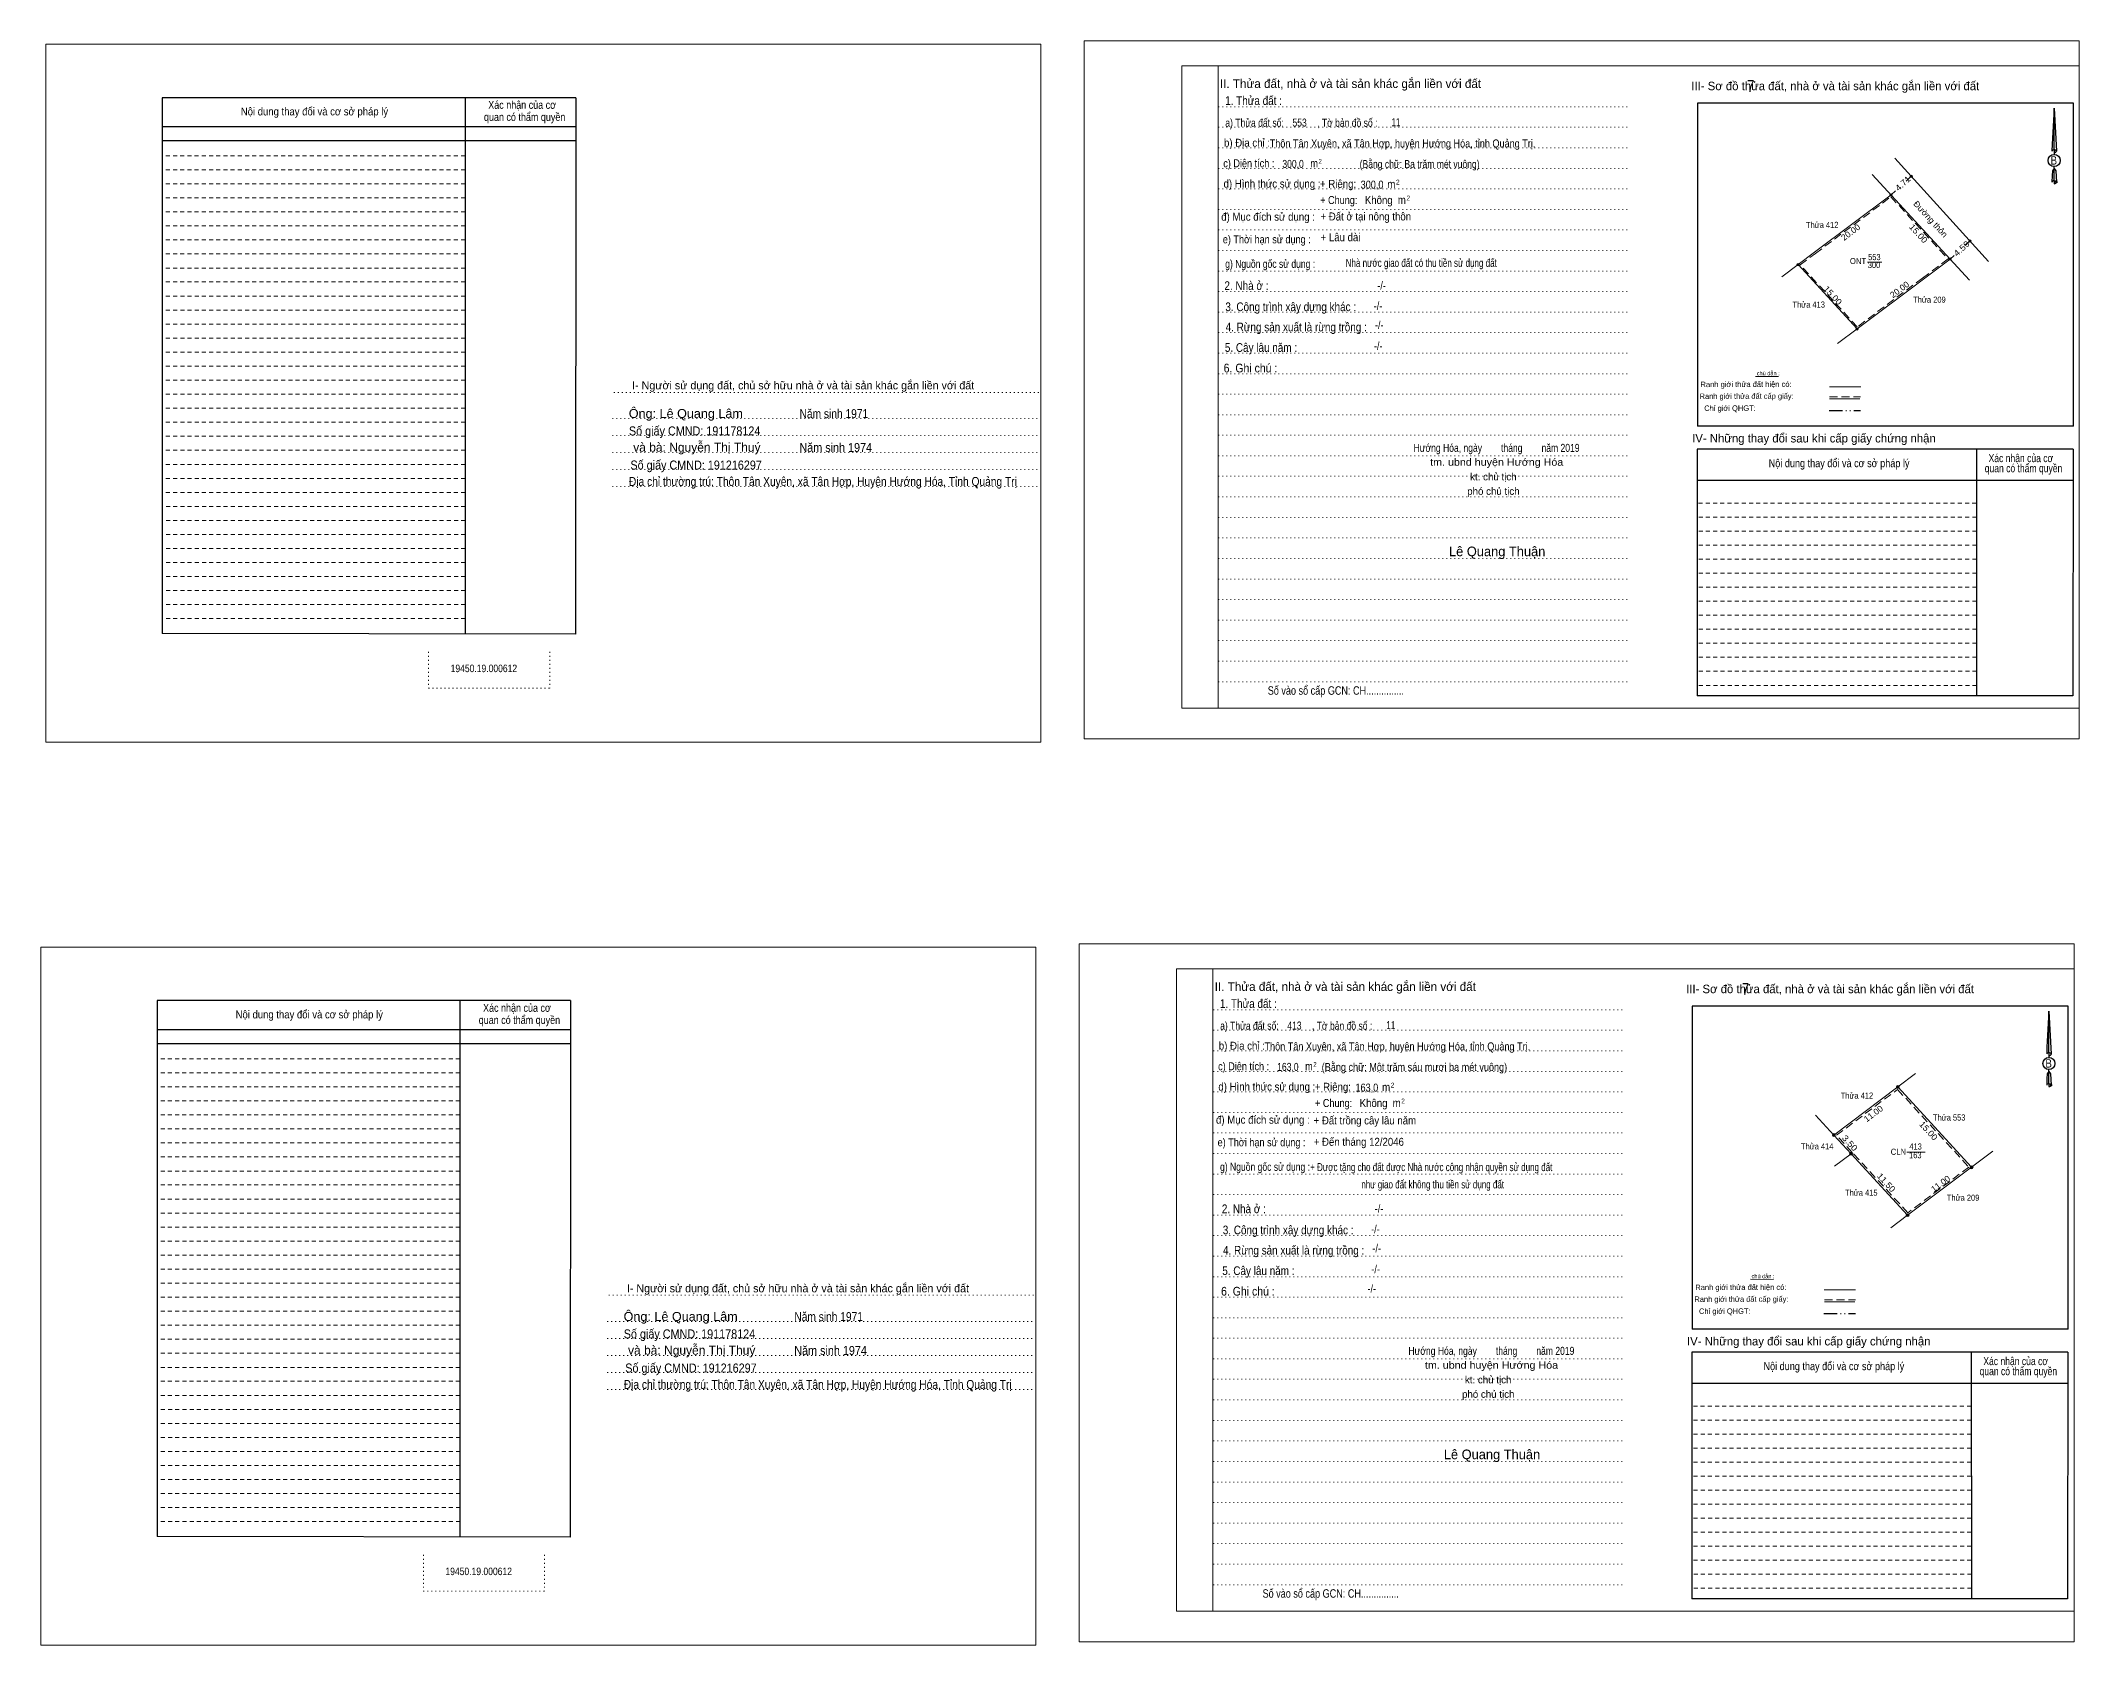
# Model space of a CAD drawing. Header units: metres. Extents: x 550359 to 551197, y 1841202 to 1841535.
# Drawn here: x 550358.6 to 550779, y 1841201.5 to 1841532.5 of the extents above; entities that cross this region are included whole.
import ezdxf
from ezdxf.enums import TextEntityAlignment as Align

# ---------------------------------------------------------------- set-up
doc = ezdxf.new("R2010")
doc.units = ezdxf.units.M
doc.header["$LTSCALE"] = 0.55
doc.header["$PDMODE"] = 32
doc.header["$PDSIZE"] = 0.275
for name, pattern in [('DASH_DOUBLE_DOT', [9.2, 5, -1.2, 0.3, -1.2, 0.3, -1.2]), ('DOTTED', [1.5, 0.3, -1.2]), ('MEDIUM_DASHED', [4.5, 3, -1.5]), ('SHORT_DASHED', [2.7, 1.5, -1.2])]:
    doc.linetypes.add(name, pattern=pattern)
for name, color, linetype, lineweight in [('1', 7, 'DOTTED', 13), ('10', 7, 'Continuous', 13), ('15', 7, 'Continuous', 13), ('18', 7, 'Continuous', 25), ('2', 7, 'SHORT_DASHED', 13), ('28', 7, 'Continuous', 25), ('55', 7, 'Continuous', 13), ('63', 7, 'Continuous', 13), ('8', 7, 'Continuous', 13)]:
    doc.layers.add(name, color=color, linetype=linetype, lineweight=lineweight)
doc.layers.add('9', color=7, linetype='Continuous')

msp = doc.modelspace()

# ---------------------------------------------------------------- hatches: boundary and pattern name
at = {"layer": '8'}
for points in [[(550744.6033, 1841504.5049, 1), (550744.1233, 1841504.5049, 1)], [(550740.4393, 1841500.6769, 1), (550739.9593, 1841500.6769, 1)], [(550752.6193, 1841487.4169, 1), (550752.1393, 1841487.4169, 1)], [(550756.6993, 1841491.1609, 1), (550756.2193, 1841491.1609, 1)], [(550721.2393, 1841486.2769, 1), (550720.7593, 1841486.2769, 1)], [(550733.4193, 1841473.0169, 1), (550732.9393, 1841473.0169, 1)], [(550741.8841, 1841316.6537, 1), (550741.2841, 1841316.6537, 1)], [(550728.6841, 1841306.7387, 1), (550728.0841, 1841306.7387, 1)], [(550732.2391, 1841302.8837, 1), (550731.6391, 1841302.8837, 1)], [(550757.1091, 1841300.0787, 1), (550756.5091, 1841300.0787, 1)], [(550743.9091, 1841290.2087, 1), (550743.3091, 1841290.2087, 1)]]:
    msp.add_hatch(color=256, dxfattribs=at).paths.add_polyline_path(points)

# ---------------------------------------------------------------- linework, layer by layer
at = {"layer": '1', "linetype": 'Continuous'}
for p, q in [((550593.9, 1841527.26), (550779, 1841527.26)), ((550593.9, 1841527.26), (550593.9, 1841394.76)), ((550779, 1841527.26), (550779, 1841393.64)), ((550593.9, 1841394.76), (550779, 1841394.76)), ((550592.83, 1841341), (550777.93, 1841341)), ((550592.83, 1841341), (550592.83, 1841208.5)), ((550777.93, 1841341), (550777.93, 1841207.38)), ((550592.83, 1841208.5), (550777.93, 1841208.5))]:
    msp.add_line(p, q, dxfattribs=at)
at = {"layer": '1'}
for p, q in [((550601.4, 1841527.26), (550601.4, 1841394.76)), ((550601.4, 1841527.26), (550601.4, 1841394.76)), ((550601.48, 1841518.84), (550686.02, 1841518.84)), ((550601.48, 1841514.62), (550686.02, 1841514.62)), ((550601.48, 1841510.38), (550686.02, 1841510.38)), ((550601.48, 1841506.14), (550686.02, 1841506.14)), ((550601.48, 1841501.9), (550686.02, 1841501.9)), ((550601.48, 1841497.66), (550686.02, 1841497.66)), ((550601.48, 1841493.44), (550686.02, 1841493.44)), ((550601.48, 1841489.2), (550686.02, 1841489.2)), ((550601.48, 1841484.96), (550686.02, 1841484.96)), ((550601.48, 1841480.72), (550686.02, 1841480.72)), ((550601.48, 1841476.5), (550686.02, 1841476.5)), ((550601.48, 1841472.26), (550686.02, 1841472.26)), ((550601.48, 1841468.02), (550686.02, 1841468.02)), ((550601.48, 1841463.78), (550686.02, 1841463.78)), ((550476.78, 1841459.94), (550564.84, 1841459.94)), ((550601.48, 1841459.54), (550686.02, 1841459.54)), ((550476.48, 1841454.54), (550564.54, 1841454.54)), ((550601.48, 1841455.32), (550686.02, 1841455.32)), ((550476.48, 1841451.04), (550564.54, 1841451.04)), ((550601.48, 1841451.08), (550686.02, 1841451.08)), ((550476.48, 1841447.54), (550564.54, 1841447.54)), ((550601.48, 1841446.84), (550686.02, 1841446.84)), ((550476.48, 1841444.04), (550564.54, 1841444.04)), ((550601.48, 1841442.62), (550686.02, 1841442.62)), ((550476.48, 1841440.54), (550564.54, 1841440.54)), ((550601.48, 1841438.38), (550686.02, 1841438.38)), ((550601.48, 1841434.12), (550686.02, 1841434.12)), ((550601.48, 1841429.9), (550686.02, 1841429.9)), ((550601.48, 1841425.68), (550686.02, 1841425.68)), ((550601.48, 1841421.42), (550686.02, 1841421.42)), ((550601.48, 1841417.18), (550686.02, 1841417.18)), ((550601.48, 1841412.96), (550686.02, 1841412.96)), ((550601.48, 1841408.72), (550686.02, 1841408.72)), ((550438.56, 1841406.4), (550438.56, 1841398.9)), ((550463.54, 1841406.4), (550463.54, 1841398.9)), ((550601.48, 1841404.48), (550686.02, 1841404.48)), ((550601.48, 1841400.24), (550686.02, 1841400.24)), ((550438.56, 1841398.9), (550463.54, 1841398.9)), ((550600.33, 1841341), (550600.33, 1841208.5)), ((550600.33, 1841341), (550600.33, 1841208.5)), ((550600.41, 1841332.58), (550684.95, 1841332.58)), ((550600.41, 1841328.36), (550684.95, 1841328.36)), ((550600.41, 1841324.12), (550684.95, 1841324.12)), ((550600.41, 1841319.88), (550684.95, 1841319.88)), ((550600.41, 1841315.64), (550684.95, 1841315.64)), ((550600.41, 1841311.4), (550684.95, 1841311.4)), ((550600.41, 1841307.18), (550684.95, 1841307.18)), ((550600.41, 1841302.94), (550684.95, 1841302.94)), ((550600.41, 1841298.7), (550684.95, 1841298.7)), ((550600.41, 1841294.46), (550684.95, 1841294.46)), ((550600.41, 1841290.24), (550684.95, 1841290.24)), ((550600.41, 1841286), (550684.95, 1841286)), ((550600.41, 1841281.76), (550684.95, 1841281.76)), ((550600.41, 1841277.52), (550684.95, 1841277.52)), ((550475.71, 1841273.68), (550563.77, 1841273.68)), ((550600.41, 1841273.28), (550684.95, 1841273.28)), ((550600.41, 1841269.06), (550684.95, 1841269.06)), ((550475.41, 1841268.28), (550563.47, 1841268.28)), ((550475.41, 1841264.78), (550563.47, 1841264.78)), ((550600.41, 1841264.82), (550684.95, 1841264.82)), ((550475.41, 1841261.28), (550563.47, 1841261.28)), ((550600.41, 1841260.58), (550684.95, 1841260.58)), ((550475.41, 1841257.78), (550563.47, 1841257.78)), ((550475.41, 1841254.28), (550563.47, 1841254.28)), ((550600.41, 1841256.36), (550684.95, 1841256.36)), ((550600.41, 1841252.12), (550684.95, 1841252.12)), ((550600.41, 1841247.86), (550684.95, 1841247.86)), ((550600.41, 1841243.64), (550684.95, 1841243.64)), ((550600.41, 1841239.42), (550684.95, 1841239.42)), ((550600.41, 1841235.16), (550684.95, 1841235.16)), ((550600.41, 1841230.92), (550684.95, 1841230.92)), ((550600.41, 1841226.7), (550684.95, 1841226.7)), ((550437.49, 1841220.14), (550437.49, 1841212.64)), ((550462.47, 1841220.14), (550462.47, 1841212.64)), ((550600.41, 1841222.46), (550684.95, 1841222.46)), ((550600.41, 1841218.22), (550684.95, 1841218.22)), ((550437.49, 1841212.64), (550462.47, 1841212.64)), ((550600.41, 1841213.98), (550684.95, 1841213.98))]:
    msp.add_line(p, q, dxfattribs=at)
at = {"layer": '1', "linetype": 'Continuous'}
for points in [[(550359.64, 1841387.76), (550564.84, 1841387.76), (550564.84, 1841531.76), (550359.64, 1841531.76)], [(550359.64, 1841531.76), (550564.84, 1841531.76), (550564.84, 1841387.76), (550359.64, 1841387.76)], [(550359.64, 1841387.76), (550564.84, 1841387.76), (550564.84, 1841531.76), (550359.64, 1841531.76)], [(550573.8, 1841388.46), (550779, 1841388.46), (550779, 1841532.46), (550573.8, 1841532.46)], [(550601.4, 1841527.26), (550779, 1841527.26), (550779, 1841394.76), (550601.4, 1841394.76)], [(550358.57, 1841201.5), (550563.77, 1841201.5), (550563.77, 1841345.5), (550358.57, 1841345.5)], [(550358.57, 1841345.5), (550563.77, 1841345.5), (550563.77, 1841201.5), (550358.57, 1841201.5)], [(550358.57, 1841201.5), (550563.77, 1841201.5), (550563.77, 1841345.5), (550358.57, 1841345.5)], [(550572.73, 1841202.2), (550777.93, 1841202.2), (550777.93, 1841346.2), (550572.73, 1841346.2)], [(550600.33, 1841341), (550777.93, 1841341), (550777.93, 1841208.5), (550600.33, 1841208.5)]]:
    msp.add_lwpolyline(points, close=True, dxfattribs=at)
at = {"layer": '10'}
for p, q in [((550712.24, 1841463.24), (550717, 1841463.22)), ((550711.17, 1841276.98), (550715.93, 1841276.96))]:
    msp.add_line(p, q, dxfattribs=at)
at = {"layer": '15'}
for p, q in [((550727.46, 1841461.08), (550733.96, 1841461.08)), ((550726.39, 1841274.82), (550732.89, 1841274.82))]:
    msp.add_line(p, q, dxfattribs=at)
at = {"layer": '18'}
for p, q in [((550773.8, 1841518.56), (550774.28, 1841509.7)), ((550773.8, 1841518.56), (550774.28, 1841509.7)), ((550773.8, 1841518.56), (550774.28, 1841509.7)), ((550773.42, 1841511.1), (550773.36, 1841509.72)), ((550773.8, 1841510), (550773.8, 1841509.66)), ((550773.8, 1841509.66), (550773.8, 1841509.4)), ((550773.8, 1841509.4), (550773.8, 1841509.06)), ((550773.8, 1841509.4), (550773.8, 1841509.06)), ((550773.8, 1841509.4), (550773.8, 1841509.06)), ((550774.28, 1841509.7), (550774.28, 1841509.72)), ((550773.8, 1841506.1), (550773.8, 1841506.5)), ((550773.8, 1841506.1), (550773.8, 1841506.5)), ((550773.8, 1841506.1), (550773.8, 1841506.5)), ((550773.8, 1841506.1), (550774.16, 1841505.6)), ((550773.8, 1841506.1), (550774.16, 1841505.6)), ((550773.8, 1841506.1), (550774.16, 1841505.6)), ((550774.16, 1841505.6), (550774.28, 1841503.3)), ((550774.16, 1841505.6), (550774.28, 1841503.3)), ((550774.16, 1841505.6), (550774.28, 1841503.3)), ((550773.8, 1841503.6), (550773.8, 1841503.26)), ((550773.8, 1841503.26), (550773.8, 1841503)), ((550772.73, 1841332.3), (550773.21, 1841323.44)), ((550772.73, 1841332.3), (550773.21, 1841323.44)), ((550772.73, 1841332.3), (550773.21, 1841323.44)), ((550772.35, 1841324.84), (550772.29, 1841323.46)), ((550772.73, 1841323.74), (550772.73, 1841323.4)), ((550772.73, 1841323.4), (550772.73, 1841323.14)), ((550772.73, 1841323.14), (550772.73, 1841322.8)), ((550772.73, 1841323.14), (550772.73, 1841322.8)), ((550772.73, 1841323.14), (550772.73, 1841322.8)), ((550772.73, 1841319.84), (550772.73, 1841320.24)), ((550772.73, 1841319.84), (550772.73, 1841320.24)), ((550772.73, 1841319.84), (550772.73, 1841320.24)), ((550772.73, 1841319.84), (550773.09, 1841319.34)), ((550772.73, 1841319.84), (550773.09, 1841319.34)), ((550772.73, 1841319.84), (550773.09, 1841319.34)), ((550773.21, 1841323.44), (550773.21, 1841323.46)), ((550772.73, 1841317.34), (550772.73, 1841317)), ((550772.73, 1841317), (550772.73, 1841316.74)), ((550773.09, 1841319.34), (550773.21, 1841317.04)), ((550773.09, 1841319.34), (550773.21, 1841317.04)), ((550773.09, 1841319.34), (550773.21, 1841317.04))]:
    msp.add_line(p, q, dxfattribs=at)
for points in [[(550773.8, 1841510), (550773.8, 1841518.56), (550773.42, 1841511.1)], [(550773.8, 1841503.6), (550773.8, 1841506.1), (550773.48, 1841505.6), (550773.42, 1841504.66), (550773.36, 1841503.3)], [(550772.73, 1841323.74), (550772.73, 1841332.3), (550772.35, 1841324.84)], [(550772.73, 1841317.34), (550772.73, 1841319.84), (550772.41, 1841319.34), (550772.35, 1841318.4), (550772.29, 1841317.04)]]:
    msp.add_lwpolyline(points, dxfattribs=at)
for centre in [(550773.8311, 1841507.7622), (550772.7611, 1841321.5022)]:
    msp.add_ellipse(centre, major_axis=(0, 1.258), ratio=0.983453, dxfattribs=at)
for centre, start_param, end_param in [((550773.8315, 1841509.7007), 1.57079633, 3.07445202), ((550773.8315, 1841509.7007), 0.06714063, 1.57079633), ((550773.8315, 1841509.7007), 4.71238898, 6.28318531), ((550773.8315, 1841503.2802), 2.49106941, 3.07427841), ((550773.8315, 1841503.2802), 1.57079633, 2.49106941), ((550773.8315, 1841503.2802), 0.06714063, 1.57079633), ((550773.8315, 1841503.2802), 4.71238898, 6.28318531), ((550772.7615, 1841323.4407), 1.57079633, 3.07445202), ((550772.7615, 1841323.4407), 0.06714063, 1.57079633), ((550772.7615, 1841323.4407), 4.71238898, 6.28318531), ((550772.7615, 1841317.0202), 2.49106941, 3.07427841), ((550772.7615, 1841317.0202), 1.57079633, 2.49106941), ((550772.7615, 1841317.0202), 0.06714063, 1.57079633), ((550772.7615, 1841317.0202), 4.71238898, 6.28318531)]:
    msp.add_ellipse(centre, major_axis=(0.4535, 0), ratio=0.655448, start_param=start_param, end_param=end_param, dxfattribs=at)
for p in [(550774.28, 1841503.3), (550773.21, 1841317.04)]:
    msp.add_point(p, dxfattribs=at)
at = {"layer": '2', "linetype": 'Continuous', "lineweight": 25}
for p, q in [((550468.92, 1841520.72), (550383.64, 1841520.72)), ((550383.64, 1841520.72), (550383.64, 1841410.2)), ((550446.08, 1841520.72), (550446.1, 1841410.12)), ((550468.92, 1841514.68), (550383.76, 1841514.68)), ((550468.92, 1841511.8), (550383.76, 1841511.8)), ((550467.85, 1841334.46), (550382.57, 1841334.46)), ((550382.57, 1841334.46), (550382.57, 1841223.94)), ((550445.01, 1841334.46), (550445.03, 1841223.86)), ((550467.85, 1841328.42), (550382.69, 1841328.42)), ((550467.85, 1841325.54), (550382.69, 1841325.54))]:
    msp.add_line(p, q, dxfattribs=at)
at = {"layer": '2'}
for p, q in [((550446.08, 1841508.72), (550383.64, 1841508.72)), ((550446.08, 1841505.84), (550383.64, 1841505.84)), ((550446.08, 1841505.84), (550383.64, 1841505.84)), ((550446.08, 1841502.94), (550383.64, 1841502.94)), ((550446.08, 1841500.04), (550383.64, 1841500.04)), ((550446.08, 1841497.16), (550383.64, 1841497.16)), ((550446.08, 1841494.26), (550383.64, 1841494.26)), ((550446.08, 1841491.38), (550383.64, 1841491.38)), ((550446.08, 1841488.48), (550383.64, 1841488.48)), ((550446.08, 1841485.58), (550383.64, 1841485.58)), ((550446.08, 1841482.7), (550383.64, 1841482.7)), ((550446.1, 1841479.8), (550383.64, 1841479.8)), ((550446.1, 1841476.9), (550383.64, 1841476.9)), ((550446.1, 1841474.02), (550383.64, 1841474.02)), ((550446.1, 1841471.12), (550383.64, 1841471.12)), ((550446.1, 1841468.24), (550383.64, 1841468.24)), ((550446.1, 1841465.34), (550383.64, 1841465.34)), ((550446.1, 1841462.44), (550383.64, 1841462.44)), ((550446.1, 1841459.56), (550383.64, 1841459.56)), ((550446.1, 1841456.66), (550383.64, 1841456.66)), ((550446.1, 1841453.76), (550383.64, 1841453.76)), ((550446.1, 1841450.88), (550383.64, 1841450.88)), ((550446.1, 1841447.98), (550383.64, 1841447.98)), ((550446.1, 1841445.08), (550383.64, 1841445.08)), ((550446.1, 1841442.2), (550383.64, 1841442.2)), ((550446.1, 1841439.3), (550383.64, 1841439.3)), ((550446.12, 1841436.42), (550383.64, 1841436.42)), ((550446.12, 1841433.52), (550383.64, 1841433.52)), ((550757.78, 1841434.22), (550700.2, 1841434.22)), ((550446.12, 1841430.62), (550383.64, 1841430.62)), ((550757.78, 1841431.32), (550700.2, 1841431.32)), ((550446.12, 1841427.74), (550383.64, 1841427.74)), ((550446.12, 1841424.84), (550383.64, 1841424.84)), ((550757.78, 1841428.42), (550700.2, 1841428.42)), ((550757.78, 1841425.54), (550700.2, 1841425.54)), ((550446.12, 1841421.94), (550383.64, 1841421.94)), ((550757.78, 1841422.64), (550700.2, 1841422.64)), ((550446.12, 1841419.06), (550383.64, 1841419.06)), ((550446.12, 1841416.16), (550383.64, 1841416.16)), ((550757.8, 1841419.76), (550700.2, 1841419.76)), ((550757.8, 1841416.86), (550700.2, 1841416.86)), ((550446.12, 1841413.28), (550383.64, 1841413.28)), ((550757.8, 1841413.96), (550700.2, 1841413.96)), ((550757.8, 1841411.08), (550700.2, 1841411.08)), ((550757.8, 1841408.18), (550700.2, 1841408.18)), ((550757.8, 1841405.28), (550700.2, 1841405.28)), ((550757.82, 1841402.4), (550700.2, 1841402.4)), ((550757.82, 1841399.5), (550700.2, 1841399.5)), ((550445.01, 1841322.46), (550382.57, 1841322.46)), ((550445.01, 1841319.58), (550382.57, 1841319.58)), ((550445.01, 1841319.58), (550382.57, 1841319.58)), ((550445.01, 1841316.68), (550382.57, 1841316.68)), ((550445.01, 1841313.78), (550382.57, 1841313.78)), ((550445.01, 1841310.9), (550382.57, 1841310.9)), ((550445.01, 1841308), (550382.57, 1841308)), ((550445.01, 1841305.12), (550382.57, 1841305.12)), ((550445.01, 1841302.22), (550382.57, 1841302.22)), ((550445.01, 1841299.32), (550382.57, 1841299.32)), ((550445.01, 1841296.44), (550382.57, 1841296.44)), ((550445.03, 1841293.54), (550382.57, 1841293.54)), ((550445.03, 1841290.64), (550382.57, 1841290.64)), ((550445.03, 1841287.76), (550382.57, 1841287.76)), ((550445.03, 1841284.86), (550382.57, 1841284.86)), ((550445.03, 1841281.98), (550382.57, 1841281.98)), ((550445.03, 1841279.08), (550382.57, 1841279.08)), ((550445.03, 1841276.18), (550382.57, 1841276.18)), ((550445.03, 1841273.3), (550382.57, 1841273.3)), ((550445.03, 1841270.4), (550382.57, 1841270.4)), ((550445.03, 1841267.5), (550382.57, 1841267.5)), ((550445.03, 1841264.62), (550382.57, 1841264.62)), ((550445.03, 1841261.72), (550382.57, 1841261.72)), ((550445.03, 1841258.82), (550382.57, 1841258.82)), ((550445.03, 1841255.94), (550382.57, 1841255.94)), ((550445.03, 1841253.04), (550382.57, 1841253.04)), ((550445.05, 1841250.16), (550382.57, 1841250.16)), ((550756.71, 1841247.96), (550699.13, 1841247.96)), ((550445.05, 1841247.26), (550382.57, 1841247.26)), ((550445.05, 1841244.36), (550382.57, 1841244.36)), ((550756.71, 1841245.06), (550699.13, 1841245.06)), ((550445.05, 1841241.48), (550382.57, 1841241.48)), ((550756.71, 1841242.16), (550699.13, 1841242.16)), ((550445.05, 1841238.58), (550382.57, 1841238.58)), ((550445.05, 1841235.68), (550382.57, 1841235.68)), ((550756.71, 1841239.28), (550699.13, 1841239.28)), ((550756.71, 1841236.38), (550699.13, 1841236.38)), ((550445.05, 1841232.8), (550382.57, 1841232.8)), ((550756.73, 1841233.5), (550699.13, 1841233.5)), ((550445.05, 1841229.9), (550382.57, 1841229.9)), ((550445.05, 1841227.02), (550382.57, 1841227.02)), ((550756.73, 1841230.6), (550699.13, 1841230.6)), ((550756.73, 1841227.7), (550699.13, 1841227.7)), ((550756.73, 1841224.82), (550699.13, 1841224.82)), ((550756.73, 1841221.92), (550699.13, 1841221.92)), ((550756.73, 1841219.02), (550699.13, 1841219.02)), ((550756.75, 1841216.14), (550699.13, 1841216.14)), ((550756.75, 1841213.24), (550699.13, 1841213.24))]:
    msp.add_line(p, q, dxfattribs=at)
at = {"layer": '2', "linetype": 'Continuous', "lineweight": 25}
for points in [[(550468.92, 1841520.72), (550468.86, 1841410.08), (550383.64, 1841410.2)], [(550467.85, 1841334.46), (550467.79, 1841223.82), (550382.57, 1841223.94)]]:
    msp.add_lwpolyline(points, dxfattribs=at)
at = {"layer": '28'}
for p, q in [((550777.8, 1841452.94), (550700.26, 1841452.94)), ((550757.78, 1841448.24), (550757.82, 1841397.36)), ((550777.72, 1841448.24), (550777.68, 1841397.36)), ((550777.7, 1841441.78), (550700.2, 1841441.78)), ((550777.68, 1841397.36), (550700.2, 1841397.36)), ((550776.73, 1841266.68), (550699.19, 1841266.68)), ((550756.71, 1841261.98), (550756.75, 1841211.1)), ((550776.65, 1841261.98), (550776.61, 1841211.1)), ((550776.63, 1841255.52), (550699.13, 1841255.52)), ((550776.61, 1841211.1), (550699.13, 1841211.1))]:
    msp.add_line(p, q, dxfattribs=at)
at = {"layer": '28', "linetype": 'SHORT_DASHED', "lineweight": 13}
for p, q in [((550757.76, 1841437.1), (550700.2, 1841437.1)), ((550756.69, 1841250.84), (550699.13, 1841250.84))]:
    msp.add_line(p, q, dxfattribs=at)
at = {"layer": '28'}
for points in [[(550777.8, 1841452.94), (550777.8, 1841519.58), (550700.26, 1841519.58), (550700.26, 1841452.94)], [(550777.72, 1841448.24), (550700.2, 1841448.24), (550700.2, 1841397.36)], [(550776.73, 1841266.68), (550776.73, 1841333.32), (550699.19, 1841333.32), (550699.19, 1841266.68)], [(550776.65, 1841261.98), (550699.13, 1841261.98), (550699.13, 1841211.1)]]:
    msp.add_lwpolyline(points, dxfattribs=at)
at = {"layer": '55', "linetype": 'MEDIUM_DASHED'}
for p, q in [((550727.5, 1841459.04), (550733.9, 1841459.04)), ((550726.43, 1841272.78), (550732.83, 1841272.78))]:
    msp.add_line(p, q, dxfattribs=at)
at = {"layer": '55'}
for p, q in [((550727.52, 1841458.6), (550733.76, 1841458.6)), ((550727.52, 1841458.6), (550733.76, 1841458.6)), ((550726.45, 1841272.34), (550732.69, 1841272.34)), ((550726.45, 1841272.34), (550732.69, 1841272.34))]:
    msp.add_line(p, q, dxfattribs=at)
at = {"layer": '55', "linetype": 'DASH_DOUBLE_DOT', "lineweight": 25}
for p, q in [((550727.42, 1841456.22), (550733.92, 1841456.22)), ((550726.35, 1841269.96), (550732.85, 1841269.96))]:
    msp.add_line(p, q, dxfattribs=at)
at = {"layer": '8'}
for p, q in [((550736.32, 1841504.89), (550756.34, 1841483.1)), ((550740.98, 1841508.25), (550741, 1841508.21)), ((550741, 1841508.21), (550760.32, 1841486.9)), ((550744.36, 1841504.51), (550743.3, 1841503.52)), ((550741.12, 1841501.53), (550740.2, 1841500.68)), ((550753.22, 1841488.19), (550752.38, 1841487.42)), ((550756.46, 1841491.16), (550755.42, 1841490.2)), ((550721, 1841486.28), (550717.68, 1841483.78)), ((550721, 1841486.28), (550733.18, 1841473.02)), ((550735.33, 1841486.81), (550738.32, 1841486.81)), ((550746.85, 1841483.27), (550752.38, 1841487.42)), ((550733.18, 1841473.02), (550746.85, 1841483.27)), ((550729.16, 1841470.01), (550733.18, 1841473.02)), ((550745.25, 1841319.42), (550741.57, 1841316.66)), ((550741.57, 1841316.66), (550756.8, 1841300.08)), ((550728.37, 1841306.74), (550724.61, 1841310.84)), ((550731.93, 1841302.88), (550728.54, 1841300.33)), ((550743.47, 1841303.18), (550747.2, 1841303.18)), ((550743.47, 1841303.18), (550747.2, 1841303.18)), ((550756.8, 1841300.08), (550761.2, 1841303.38)), ((550743.6, 1841290.21), (550740.14, 1841287.59))]:
    msp.add_line(p, q, dxfattribs=at)
for points in [[(550740.2, 1841500.68), (550724.4, 1841488.82), (550721, 1841486.28)], [(550741.57, 1841316.66), (550728.37, 1841306.74), (550731.93, 1841302.88), (550743.6, 1841290.21), (550756.8, 1841300.08)]]:
    msp.add_lwpolyline(points, dxfattribs=at)
at = {"layer": '8', "linetype": 'MEDIUM_DASHED'}
for points in [[(550724.58, 1841488.58), (550740.16, 1841500.27), (550751.94, 1841487.45), (550746.67, 1841483.51)], [(550746.67, 1841483.51), (550733.22, 1841473.43), (550721.44, 1841486.24), (550724.58, 1841488.58)]]:
    msp.add_lwpolyline(points, dxfattribs=at)
msp.add_lwpolyline([(550741.53, 1841316.14), (550756.25, 1841300.12), (550743.65, 1841290.72), (550732.2, 1841303.14), (550728.93, 1841306.7)], close=True, dxfattribs=at)
at = {"layer": '8'}
for centre, radius in [((550744.3633, 1841504.5049), 0.24), ((550740.1993, 1841500.6769), 0.24), ((550752.3793, 1841487.4169), 0.24), ((550756.4593, 1841491.1609), 0.24), ((550720.9993, 1841486.2769), 0.24), ((550733.1793, 1841473.0169), 0.24), ((550741.5841, 1841316.6537), 0.3), ((550728.3841, 1841306.7387), 0.3), ((550731.9391, 1841302.8837), 0.3), ((550756.8091, 1841300.0787), 0.3), ((550743.6091, 1841290.2087), 0.3)]:
    msp.add_circle(centre, radius, dxfattribs=at)

# ---------------------------------------------------------------- texts
at = {"layer": '10'}
for p in [(550714.8548, 1841463.4588), (550713.7848, 1841277.1988)]:
    msp.add_text('chú dẫn :', height=0.8323, rotation=359.976, dxfattribs=at).set_placement(p, align=Align.CENTER)
at = {"layer": '18'}
for s, height, p in [('II. Thửa đất, nhà ở và tài sản khác gắn liền với đất', 1.8, (550628.7, 1841522.72)), ('kt. chủ tịch', 1.5, (550658.17, 1841441.78)), ('phó chủ tịch', 1.5, (550658.175, 1841438.8)), ('Lê Quang Thuận', 1.98, (550658.95, 1841426.14)), ('II. Thửa đất, nhà ở và tài sản khác gắn liền với đất', 1.8, (550627.63, 1841336.46)), ('kt. chủ tịch', 1.5, (550657.1, 1841255.52)), ('phó chủ tịch', 1.5, (550657.105, 1841252.54)), ('Lê Quang Thuận', 1.98, (550657.88, 1841239.88))]:
    msp.add_text(s, height=height, dxfattribs=at).set_placement(p, align=Align.CENTER)
for s, height, width, p in [('1. Thửa đất :', 1.8, 0.85, (550608.705, 1841519.22)), ('a) Thửa đất số:              , Tờ bản đồ số : ', 1.65, 0.8, (550618.815, 1841514.72)), ('553', 1.65, 0.8, (550618.205, 1841514.76)), ('11', 1.65, 0.75, (550638.08, 1841514.84)), ('b) Địa chỉ : ', 1.65, 0.9, (550607.63, 1841510.6)), ('Thôn Tân Xuyên, xã Tân Hợp, huyện Hướng Hóa, tỉnh Quảng Trị.', 1.65, 0.85, (550639.435, 1841510.46)), ('B', 1.728, 0.85, (550773.765, 1841506.92)), ('c) Diện tích :                                                   ', 1.65, 0.85, (550621.015, 1841506.36)), ('300,0', 1.65, 0.8, (550616.855, 1841506.23)), (' m', 1.65, 0.85, (550620.945, 1841506.36)), ('2', 1, 0.75, (550622.445, 1841507.08)), ('(Bằng chữ: Ba trăm mét vuông)', 1.65, 0.8, (550642.955, 1841506.2)), ('d) Hình thức sử dụng :', 1.65, 0.9, (550612.515, 1841502.16)), ('+ Riêng: ', 1.65, 0.9, (550626.415, 1841502.12)), ('       + Chung:', 1.65, 0.85, (550624.46, 1841498.78)), ('300,0', 1.65, 0.85, (550633.145, 1841501.96)), ('Không', 1.65, 0.9, (550634.53, 1841498.78)), (' m', 1.65, 0.9, (550636.845, 1841502.08)), ('2', 1, 0.8, (550638.46, 1841502.8)), ('2', 1, 0.8, (550640.61, 1841499.52)), ('đ) Mục đích sử dụng :', 1.65, 0.9, (550611.695, 1841495.34)), ('+ Đất ở tại nông thôn', 1.65, 0.9, (550631.85, 1841495.39)), (' m', 1.65, 0.9, (550639.015, 1841498.8)), ('e) Thời hạn sử dụng :', 1.65, 0.85, (550611.43, 1841490.68)), ('+ Lâu dài', 1.65, 0.9, (550626.64, 1841491.11)), ('Nhà nước giao đất có thu tiền sử dụng đất', 1.65, 0.75, (550643.29, 1841485.82)), ('g) Nguồn gốc sử dụng :', 1.65, 0.8, (550612.135, 1841485.62)), ('2. Nhà ở :', 1.8, 0.85, (550607.235, 1841481.05)), ('3. Công trình xây dựng khác :', 1.8, 0.85, (550616.37, 1841476.69)), ('4. Rừng sản xuất là rừng trồng :', 1.8, 0.85, (550617.505, 1841472.51)), ('5. Cây lâu năm :', 1.8, 0.85, (550610.235, 1841468.29)), ('6. Ghi chú :', 1.8, 0.9, (550608.075, 1841464.05)), ('Hướng Hóa, ngày        tháng        năm 2019', 1.65, 0.8, (550658.83, 1841447.66)), ('tm. ubnd huyện Hướng Hóa', 1.5, 1.1, (550658.855, 1841444.8)), ('19450.19.000612', 1.55, 0.85, (550449.96, 1841402.22)), ('Số vào sổ cấp GCN: CH...............', 1.75, 0.8, (550625.68, 1841397.56)), ('1. Thửa đất :', 1.8, 0.85, (550607.635, 1841332.96)), ('a) Thửa đất số:              , Tờ bản đồ số : ', 1.65, 0.8, (550617.75, 1841328.46)), ('413', 1.65, 0.8, (550617.135, 1841328.5)), ('b) Địa chỉ : ', 1.65, 0.9, (550606.56, 1841324.34)), ('Thôn Tân Xuyên, xã Tân Hợp, huyện Hướng Hóa, tỉnh Quảng Trị.', 1.65, 0.85, (550638.365, 1841324.2)), ('c) Diện tích :                                                   ', 1.65, 0.85, (550619.945, 1841320.1)), ('163,0', 1.65, 0.8, (550615.785, 1841319.97)), (' m', 1.65, 0.85, (550619.875, 1841320.1)), ('2', 1, 0.75, (550621.375, 1841320.82)), ('(Bằng chữ: Một trăm sáu mươi ba mét vuông)', 1.65, 0.85, (550641.885, 1841319.94)), ('B', 1.728, 0.85, (550772.695, 1841320.66)), ('d) Hình thức sử dụng :', 1.65, 0.9, (550611.445, 1841315.9)), ('+ Riêng: ', 1.65, 0.9, (550625.345, 1841315.86)), ('163,0', 1.65, 0.85, (550632.075, 1841315.7)), (' m', 1.65, 0.9, (550635.775, 1841315.82)), ('2', 1, 0.8, (550637.39, 1841316.54)), ('       + Chung:', 1.65, 0.85, (550623.39, 1841312.52)), ('Không', 1.65, 0.9, (550633.46, 1841312.52)), (' m', 1.65, 0.9, (550637.945, 1841312.54)), ('2', 1, 0.8, (550639.54, 1841313.26)), ('đ) Mục đích sử dụng :', 1.65, 0.9, (550610.625, 1841309.08)), ('+ Đất trồng cây lâu năm', 1.65, 0.9, (550631.66, 1841308.93)), ('e) Thời hạn sử dụng :', 1.65, 0.85, (550610.355, 1841304.42)), ('+ Đến tháng 12/2046', 1.65, 0.9, (550630.415, 1841304.52)), ('g) Nguồn gốc sử dụng :', 1.65, 0.8, (550611.07, 1841299.36)), ('+ Được tặng cho đất được Nhà nước công nhận quyền sử dụng đất ', 1.65, 0.75, (550645.59, 1841299.3)), ('như giao đất không thu tiền sử dụng đất', 1.65, 0.75, (550645.65, 1841295.73)), ('2. Nhà ở :', 1.8, 0.85, (550606.705, 1841290.62)), ('3. Công trình xây dựng khác :', 1.8, 0.85, (550615.84, 1841286.26)), ('4. Rừng sản xuất là rừng trồng :', 1.8, 0.85, (550616.975, 1841282.08)), ('5. Cây lâu năm :', 1.8, 0.85, (550609.7, 1841277.86)), ('6. Ghi chú :', 1.8, 0.9, (550607.545, 1841273.62)), ('Hướng Hóa, ngày        tháng        năm 2019', 1.65, 0.8, (550657.76, 1841261.4)), ('tm. ubnd huyện Hướng Hóa', 1.5, 1.1, (550657.785, 1841258.54)), ('19450.19.000612', 1.55, 0.85, (550448.89, 1841215.96)), ('Số vào sổ cấp GCN: CH...............', 1.75, 0.8, (550624.61, 1841211.3))]:
    msp.add_text(s, height=height, dxfattribs=dict(at, width=width)).set_placement(p, align=Align.CENTER)
at = {"layer": '2'}
for s, width, p in [('Nội dung thay đổi và cơ sở pháp lý', 0.9, (550415.02, 1841517.06)), ('Nội dung thay đổi và cơ sở pháp lý', 0.9, (550415.02, 1841517.06)), (' quan có thẩm quyền', 0.85, (550458.11, 1841515.92)), (' quan có thẩm quyền', 0.85, (550458.11, 1841515.92)), ('Xác nhận của cơ', 0.85, (550457.855, 1841518.42)), ('Xác nhận của cơ', 0.85, (550457.855, 1841518.42)), ('Nội dung thay đổi và cơ sở pháp lý', 0.9, (550413.95, 1841330.8)), ('Nội dung thay đổi và cơ sở pháp lý', 0.9, (550413.95, 1841330.8)), ('Xác nhận của cơ', 0.85, (550456.785, 1841332.16)), ('Xác nhận của cơ', 0.85, (550456.785, 1841332.16)), (' quan có thẩm quyền', 0.85, (550457.035, 1841329.66)), (' quan có thẩm quyền', 0.85, (550457.035, 1841329.66))]:
    msp.add_text(s, height=1.63, dxfattribs=dict(at, width=width)).set_placement(p, align=Align.CENTER)
at = {"layer": '28'}
for s, height, p in [('III- Sơ đồ thửa đất, nhà ở và tài sản khác gắn liền với đất', 1.75, (550728.685, 1841522.26)), ('I- Người sử dụng đất, chủ sở hữu nhà ở và tài sản khác gắn liền với đất', 1.653, (550515.81, 1841460.56)), ('và bà: Nguyễn Thị Thuý', 1.85, (550493.895, 1841447.69)), ('IV- Những thay đổi sau khi cấp giấy chứng nhận', 1.75, (550724.285, 1841449.6)), ('III- Sơ đồ thửa đất, nhà ở và tài sản khác gắn liền với đất', 1.75, (550727.61, 1841336)), ('I- Người sử dụng đất, chủ sở hữu nhà ở và tài sản khác gắn liền với đất', 1.653, (550514.735, 1841274.3)), ('IV- Những thay đổi sau khi cấp giấy chứng nhận', 1.75, (550723.215, 1841263.34)), ('và bà: Nguyễn Thị Thuý', 1.85, (550492.825, 1841261.43))]:
    msp.add_text(s, height=height, dxfattribs=at).set_placement(p, align=Align.CENTER)
for s, height, width, p in [('-/-', 1.65, 0.85, (550635.115, 1841481.15)), ('-/-', 1.65, 0.85, (550634.375, 1841476.95)), ('-/-', 1.65, 0.85, (550634.635, 1841473.01)), ('-/-', 1.65, 0.85, (550634.415, 1841468.69)), ('Ông: Lê Quang Lâm', 1.85, 1.05, (550491.615, 1841454.65)), ('Năm sinh 1971', 1.85, 0.85, (550522.14, 1841454.62)), ('Số giấy CMND: 191178124', 1.85, 0.9, (550493.435, 1841451.06)), ('Số giấy CMND: 191216297', 1.85, 0.9, (550493.74, 1841444.02)), ('Năm sinh 1974', 1.85, 0.9, (550522.535, 1841447.64)), ('Nội dung thay đổi và cơ sở pháp lý', 1.65, 0.85, (550729.47, 1841444.5)), ('Xác nhận của cơ', 1.65, 0.8, (550766.96, 1841445.54)), ('Địa chỉ thường trú: Thôn Tân Xuyên, xã Tân Hợp, Huyện Hướng Hóa, Tỉnh Quảng Trị', 1.85, 0.85, (550519.885, 1841440.63)), (' quan có thẩm quyền', 1.65, 0.8, (550767.265, 1841443.46)), ('-/-', 1.65, 0.85, (550634.585, 1841290.72)), ('-/-', 1.65, 0.85, (550633.845, 1841286.52)), ('-/-', 1.65, 0.85, (550634.105, 1841282.58)), ('-/-', 1.65, 0.85, (550633.885, 1841278.26)), ('-/-', 1.65, 0.85, (550633.085, 1841274.22)), ('Ông: Lê Quang Lâm', 1.85, 1.05, (550490.545, 1841268.39)), ('Năm sinh 1971', 1.85, 0.85, (550521.07, 1841268.36)), ('Số giấy CMND: 191178124', 1.85, 0.9, (550492.365, 1841264.8)), ('Năm sinh 1974', 1.85, 0.9, (550521.465, 1841261.38)), ('Xác nhận của cơ', 1.65, 0.8, (550765.885, 1841259.28)), ('Địa chỉ thường trú: Thôn Tân Xuyên, xã Tân Hợp, Huyện Hướng Hóa, Tỉnh Quảng Trị', 1.85, 0.85, (550518.815, 1841254.37)), ('Số giấy CMND: 191216297', 1.85, 0.9, (550492.67, 1841257.76)), ('Nội dung thay đổi và cơ sở pháp lý', 1.65, 0.85, (550728.4, 1841258.24)), (' quan có thẩm quyền', 1.65, 0.8, (550766.195, 1841257.2))]:
    msp.add_text(s, height=height, dxfattribs=dict(at, width=width)).set_placement(p, align=Align.CENTER)
at = {"layer": '55', "width": 0.9}
for s, height, p in [('Ranh giới thửa đất cấp giấy:', 1.12, (550710.4038, 1841458.5981)), ('Ranh giới thửa đất hiện có:', 1.13, (550710.2838, 1841461.0376)), ('Chỉ giới QHGT:', 1.125, (550706.9738, 1841456.1104)), ('Ranh giới thửa đất cấp giấy:', 1.12, (550709.3338, 1841272.3381)), ('Ranh giới thửa đất hiện có:', 1.13, (550709.2138, 1841274.7776)), ('Chỉ giới QHGT:', 1.125, (550705.8988, 1841269.8504))]:
    msp.add_text(s, height=height, rotation=0.127, dxfattribs=at).set_placement(p, align=Align.CENTER)
at = {"layer": '63', "width": 0.8}
for p in [(550710.875, 1841521.86), (550709.8, 1841335.6)]:
    msp.add_text(' 7', height=2.5, dxfattribs=at).set_placement(p, align=Align.CENTER)
at = {"layer": '8'}
for s, rotation, width, p in [('4.71', 42.593, 1.1, (550743.047, 1841502.5735)), ('Đường thôn', 312.569, 1.05, (550747.8749, 1841495.2578)), ('20.00', 36.87, 1.05, (550732.235, 1841492.4488)), ('15.00', 312.569, 1.1, (550745.3687, 1841492.2778)), ('4.59', 42.541, 1.15, (550755.1724, 1841489.1428)), ('15.00', 312.569, 1.1, (550727.7087, 1841479.5178)), ('20.00', 36.87, 1.05, (550742.325, 1841480.6388)), ('11.00', 36.912, 1.05, (550736.9196, 1841310.6443)), ('15.00', 312.569, 1.1, (550747.4487, 1841307.1978)), ('3.50', 312.682, 1.15, (550731.223, 1841304.6637)), ('11.50', 312.636, 1.1, (550738.7474, 1841296.5233)), ('11.00', 36.786, 1.05, (550750.7757, 1841296.1952))]:
    msp.add_text(s, height=1.25, rotation=rotation, dxfattribs=dict(at, width=width)).set_placement(p, align=Align.CENTER)
for s, width, p in [('Thửa 412', 0.85, (550725.98, 1841493.86)), ('ONT', 0.95, (550733.38, 1841486.4)), ('553', 0.85, (550736.745, 1841487.21)), ('300', 0.85, (550736.68, 1841485.57)), ('Thửa 209', 0.85, (550748.105, 1841478.44)), ('Thửa 413', 0.85, (550723.2, 1841477.42)), ('Thửa 412', 0.85, (550733.15, 1841314.25)), ('Thửa 553', 0.85, (550752.18, 1841309.73)), ('Thửa 414', 0.85, (550724.955, 1841303.78)), ('CLN', 0.95, (550741.705, 1841302.66)), ('413', 0.85, (550745.245, 1841303.75)), ('163', 0.85, (550745.185, 1841301.96)), ('Thửa 415', 0.85, (550734.05, 1841294.22)), ('Thửa 209', 0.85, (550755.045, 1841293.19))]:
    msp.add_text(s, height=1.25, dxfattribs=dict(at, width=width)).set_placement(p, align=Align.CENTER)
at = {"layer": '9', "width": 0.75}
msp.add_text('11', height=1.65, dxfattribs=at).set_placement((550637.01, 1841328.58), align=Align.CENTER)

doc.saveas('drawing.dxf')
